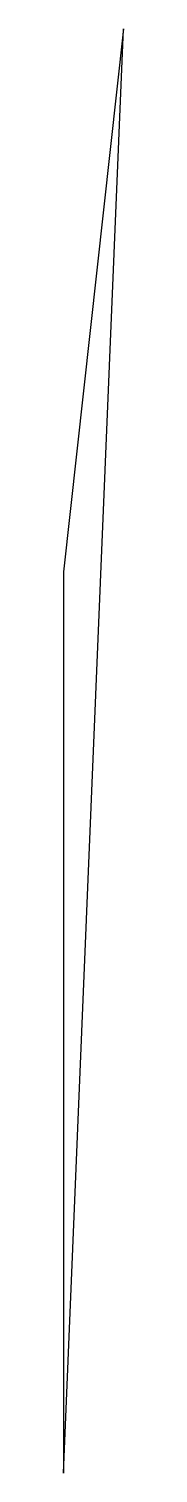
# Model space of a CAD drawing. Extents: x -0.578 to -0.55, y -2.97 to -2.3.
import ezdxf

# ---------------------------------------------------------------- set-up
doc = ezdxf.new("R2010")
doc.units = 0
doc.layers.add('PATCH', color=7, linetype='CONTINUOUS')

msp = doc.modelspace()

# ---------------------------------------------------------------- linework, layer by layer
at = {"layer": 'PATCH'}
msp.add_3dface([(-0.578, -2.55184, 0.67), (-0.578, -2.97, 0.67), (-0.55, -2.3, 0.74), (-0.578, -2.55184, 0.67)], dxfattribs=at)

doc.saveas('drawing.dxf')
